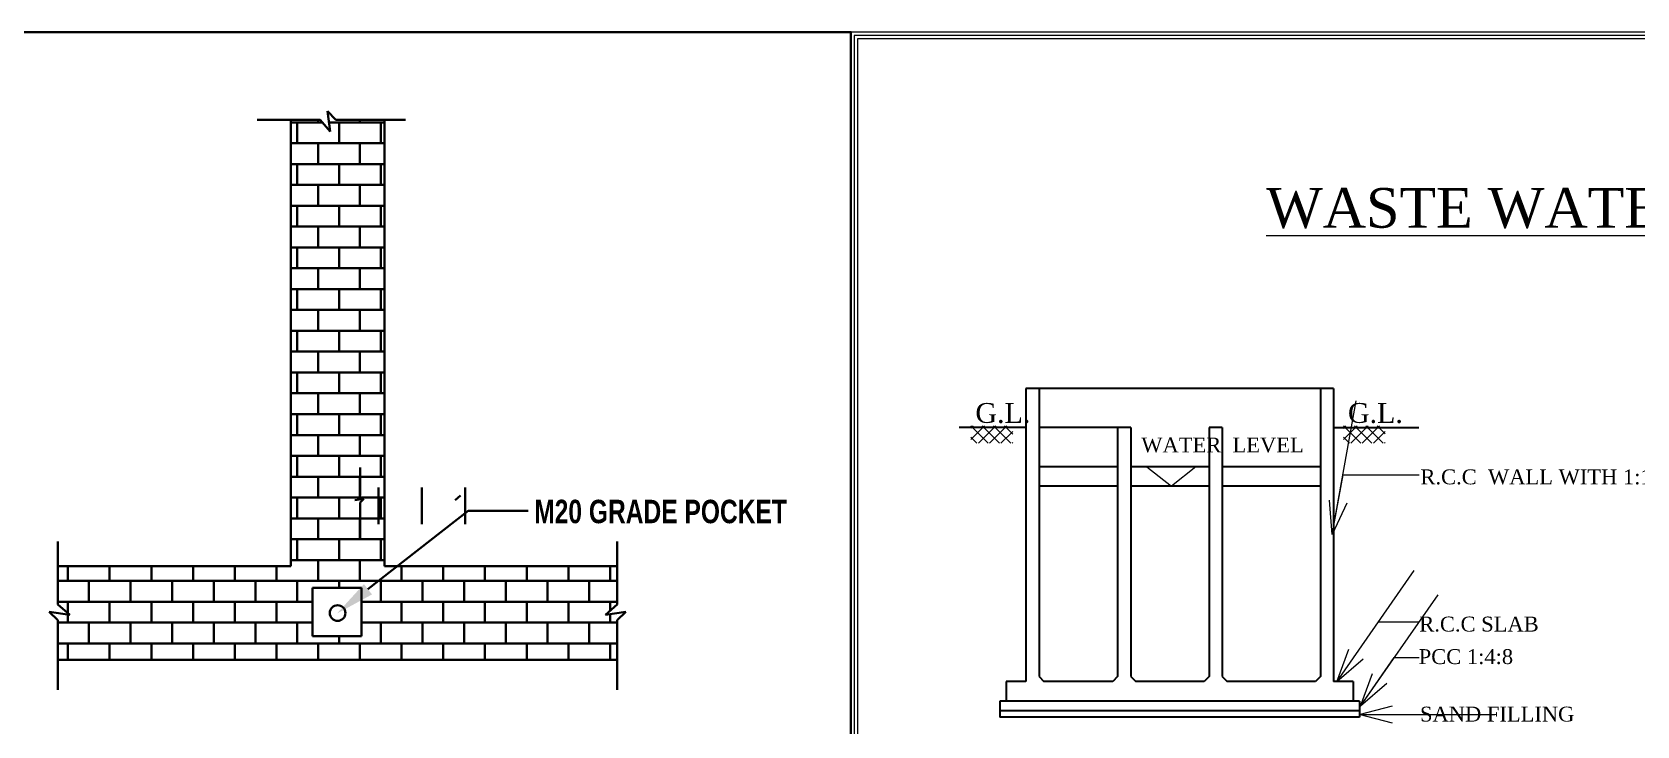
# Model space of a CAD drawing. Header units: metres. Extents: x 3660 to 3928, y -2018 to -1928.
# Drawn here: x 3703.82 to 3715.65, y -1999.87 to -1994.75 of the extents above; entities that cross this region are included whole.
import ezdxf
from ezdxf.lldxf.tags import DXFTag

# ---------------------------------------------------------------- set-up
doc = ezdxf.new("R2010")
doc.units = ezdxf.units.M
doc.header["$LTSCALE"] = 2
for name, color, linetype, lineweight in [('DIM', 62, 'Continuous', 0), ('GRID', 252, 'CENTER', 5), ('Wall', 7, 'Continuous', 35)]:
    doc.layers.add(name, color=color, linetype=linetype, lineweight=lineweight)
for name, color, linetype in [('JOINERY', 2, 'Continuous'), ('Layer3', 156, 'Continuous'), ('TEXT', 255, 'Continuous')]:
    doc.layers.add(name, color=color, linetype=linetype)
doc.styles.add('t12', font='ARIALN.TTF')
doc.styles.add('t8', font='arialbd.ttf')
doc.styles.add('X', font='times.ttf')
tags = doc.linetypes.add('CENTER', pattern=[2999.45, 1874.7, -374.9, 374.95, -374.9]).pattern_tags.tags
tags[10:11] = [DXFTag(74, 4), DXFTag(75, 0), DXFTag(340, '0'), DXFTag(46, 1.0), DXFTag(50, 0.0), DXFTag(44, 0.0), DXFTag(45, 0.0)]
tags[8:9] = [DXFTag(74, 4), DXFTag(75, 0), DXFTag(340, '0'), DXFTag(46, 1.0), DXFTag(50, 0.0), DXFTag(44, 0.0), DXFTag(45, 0.0)]
tags[6:7] = [DXFTag(74, 4), DXFTag(75, 0), DXFTag(340, '0'), DXFTag(46, 1.0), DXFTag(50, 0.0), DXFTag(44, 0.0), DXFTag(45, 0.0)]
tags[4:5] = [DXFTag(74, 4), DXFTag(75, 0), DXFTag(340, '0'), DXFTag(46, 1.0), DXFTag(50, 0.0), DXFTag(44, 0.0), DXFTag(45, 0.0)]
doc.dimstyles.new('d4', dxfattribs={"dimscale": 0, "dimtxt": 9, "dimasz": 4.5, "dimexe": 0.18, "dimexo": 0.0625, "dimgap": 2, "dimtad": 0, "dimlfac": 0.0254, "dimzin": 4, "dimdsep": 46, "dimtxsty": 't12', "dimblk1": 'OBLIQUE', "dimblk2": 'OBLIQUE', "dimsah": 1, "dimcen": 0.09, "dimse1": 1, "dimse2": 1, "dimadec": 0, "dimazin": 0, "dimtfac": 1, "dimtmove": 0, "dimatfit": 3, "dimldrblk": 'OBLIQUE', "dimfxl": 0, "dimtolj": 1, "dimtzin": 0, "dimarcsym": 0})

# ---------------------------------------------------------------- blocks, each defined once
blk = doc.blocks.new('RGHG')
at = {"color": 0, "lineweight": 40}
for p, q in [((286377.72, 37310.79), (286392.55, 37310.79)), ((286385.64, 37310.79), (286385.64, 37205.82)), ((286392.09, 37310.17), (286392.09, 37310.79)), ((286392.55, 37310.79), (286394.95, 37308.01)), ((286394.95, 37308.01), (286394.29, 37312.8)), ((286394.29, 37312.8), (286396.25, 37310.79)), ((286396.25, 37310.79), (286412.62, 37310.79)), ((286401.89, 37310.17), (286401.89, 37310.79)), ((286407.69, 37310.79), (286407.69, 37205.82)), ((286385.64, 37310.17), (286393.09, 37310.17)), ((286387.19, 37305.27), (286387.19, 37310.17)), ((286394.65, 37310.17), (286407.69, 37310.17)), ((286396.99, 37305.27), (286396.99, 37310.17)), ((286406.79, 37305.27), (286406.79, 37310.17)), ((286385.64, 37305.27), (286407.69, 37305.27)), ((286392.09, 37300.37), (286392.09, 37305.27)), ((286401.89, 37300.37), (286401.89, 37305.27)), ((286385.64, 37300.37), (286407.69, 37300.37)), ((286387.19, 37295.47), (286387.19, 37300.37)), ((286396.99, 37295.47), (286396.99, 37300.37)), ((286406.79, 37295.47), (286406.79, 37300.37)), ((286385.64, 37295.47), (286407.69, 37295.47)), ((286392.09, 37290.57), (286392.09, 37295.47)), ((286401.89, 37290.57), (286401.89, 37295.47)), ((286385.64, 37290.57), (286407.69, 37290.57)), ((286387.19, 37285.67), (286387.19, 37290.57)), ((286396.99, 37285.67), (286396.99, 37290.57)), ((286406.79, 37285.67), (286406.79, 37290.57)), ((286385.64, 37285.67), (286407.69, 37285.67)), ((286392.09, 37280.77), (286392.09, 37285.67)), ((286401.89, 37280.77), (286401.89, 37285.67)), ((286385.64, 37280.77), (286407.69, 37280.77)), ((286387.19, 37275.87), (286387.19, 37280.77)), ((286396.99, 37275.87), (286396.99, 37280.77)), ((286406.79, 37275.87), (286406.79, 37280.77)), ((286385.64, 37275.87), (286407.69, 37275.87)), ((286392.09, 37270.97), (286392.09, 37275.87)), ((286401.89, 37270.97), (286401.89, 37275.87)), ((286385.64, 37270.97), (286407.69, 37270.97)), ((286387.19, 37266.07), (286387.19, 37270.97)), ((286396.99, 37266.07), (286396.99, 37270.97)), ((286406.79, 37266.07), (286406.79, 37270.97)), ((286385.64, 37266.07), (286407.69, 37266.07)), ((286392.09, 37261.17), (286392.09, 37266.07)), ((286401.89, 37261.17), (286401.89, 37266.07)), ((286385.64, 37261.17), (286407.69, 37261.17)), ((286387.19, 37256.27), (286387.19, 37261.17)), ((286396.99, 37256.27), (286396.99, 37261.17)), ((286406.79, 37256.27), (286406.79, 37261.17)), ((286385.64, 37256.27), (286407.69, 37256.27)), ((286392.09, 37251.36), (286392.09, 37256.27)), ((286401.89, 37251.36), (286401.89, 37256.27)), ((286385.64, 37251.36), (286407.69, 37251.36)), ((286387.19, 37246.46), (286387.19, 37251.36)), ((286396.99, 37246.46), (286396.99, 37251.36)), ((286406.79, 37246.46), (286406.79, 37251.36)), ((286385.64, 37246.46), (286407.69, 37246.46)), ((286392.09, 37241.56), (286392.09, 37246.46)), ((286401.89, 37241.56), (286401.89, 37246.46)), ((286385.64, 37241.56), (286407.69, 37241.56)), ((286387.19, 37236.66), (286387.19, 37241.56)), ((286396.99, 37236.66), (286396.99, 37241.56)), ((286406.79, 37236.66), (286406.79, 37241.56)), ((286385.64, 37236.66), (286407.69, 37236.66)), ((286392.09, 37231.76), (286392.09, 37236.66)), ((286401.89, 37231.76), (286401.89, 37236.66)), ((286385.64, 37231.76), (286407.69, 37231.76)), ((286387.19, 37226.86), (286387.19, 37231.76)), ((286396.99, 37226.86), (286396.99, 37231.76)), ((286406.79, 37226.86), (286406.79, 37231.76)), ((286401.96, 37229), (286401.96, 37222.41)), ((286385.64, 37226.86), (286407.69, 37226.86)), ((286392.09, 37221.96), (286392.09, 37226.86)), ((286401.89, 37221.96), (286401.89, 37226.86)), ((286406.26, 37224.29), (286406.26, 37215.72)), ((286416.44, 37224.29), (286416.44, 37215.72)), ((286426.62, 37224.29), (286426.62, 37215.72)), ((286385.64, 37221.96), (286407.69, 37221.96)), ((286387.19, 37217.06), (286387.19, 37221.96)), ((286396.99, 37217.06), (286396.99, 37221.96)), ((286400.72, 37221.34), (286402.85, 37221.63)), ((286402.85, 37221.63), (286401.96, 37220.76)), ((286401.96, 37220.76), (286401.96, 37213.49)), ((286406.79, 37217.06), (286406.79, 37221.96)), ((286425.51, 37222.41), (286424.27, 37221.34)), ((286385.64, 37217.06), (286407.69, 37217.06)), ((286392.09, 37212.16), (286392.09, 37217.06)), ((286401.89, 37212.16), (286401.89, 37217.06)), ((286401.96, 37219.06), (286401.96, 37212.47)), ((286330.92, 37211.63), (286330.92, 37196.79)), ((286385.64, 37212.16), (286407.69, 37212.16)), ((286387.19, 37207.26), (286387.19, 37212.16)), ((286396.99, 37207.26), (286396.99, 37212.16)), ((286406.79, 37207.26), (286406.79, 37212.16)), ((286462.4, 37211.63), (286462.4, 37196.79)), ((286385.64, 37205.82), (286330.92, 37205.82)), ((286333.29, 37202.36), (286333.29, 37205.82)), ((286343.09, 37202.36), (286343.09, 37205.82)), ((286352.89, 37202.36), (286352.89, 37205.82)), ((286362.69, 37202.36), (286362.69, 37205.82)), ((286372.49, 37202.36), (286372.49, 37205.82)), ((286382.29, 37202.36), (286382.29, 37205.82)), ((286385.64, 37207.26), (286407.69, 37207.26)), ((286392.09, 37202.36), (286392.09, 37207.26)), ((286401.89, 37202.36), (286401.89, 37207.26)), ((286407.69, 37205.82), (286462.4, 37205.82)), ((286411.69, 37202.36), (286411.69, 37205.82)), ((286421.49, 37202.36), (286421.49, 37205.82)), ((286431.3, 37202.36), (286431.3, 37205.82)), ((286441.1, 37202.36), (286441.1, 37205.82)), ((286450.9, 37202.36), (286450.9, 37205.82)), ((286460.7, 37202.36), (286460.7, 37205.82)), ((286330.92, 37202.36), (286462.4, 37202.36)), ((286338.19, 37197.46), (286338.19, 37202.36)), ((286347.99, 37197.46), (286347.99, 37202.36)), ((286357.79, 37197.46), (286357.79, 37202.36)), ((286367.59, 37197.46), (286367.59, 37202.36)), ((286377.39, 37197.46), (286377.39, 37202.36)), ((286387.19, 37197.46), (286387.19, 37202.36)), ((286396.99, 37200.7), (286396.99, 37202.36)), ((286406.79, 37197.46), (286406.79, 37202.36)), ((286416.59, 37197.46), (286416.59, 37202.36)), ((286426.39, 37197.46), (286426.39, 37202.36)), ((286436.2, 37197.46), (286436.2, 37202.36)), ((286446, 37197.46), (286446, 37202.36)), ((286455.8, 37197.46), (286455.8, 37202.36)), ((286330.92, 37197.46), (286390.74, 37197.46)), ((286333.29, 37194.77), (286333.29, 37197.46)), ((286343.09, 37192.56), (286343.09, 37197.46)), ((286352.89, 37192.56), (286352.89, 37197.46)), ((286362.69, 37192.56), (286362.69, 37197.46)), ((286372.49, 37192.56), (286372.49, 37197.46)), ((286382.29, 37192.56), (286382.29, 37197.46)), ((286390.74, 37200.7), (286402.28, 37200.7)), ((286390.74, 37189.36), (286390.74, 37200.7)), ((286402.28, 37200.7), (286402.28, 37189.36)), ((286402.28, 37197.46), (286462.4, 37197.46)), ((286411.69, 37192.56), (286411.69, 37197.46)), ((286421.49, 37192.56), (286421.49, 37197.46)), ((286431.3, 37192.56), (286431.3, 37197.46)), ((286441.1, 37192.56), (286441.1, 37197.46)), ((286450.9, 37192.56), (286450.9, 37197.46)), ((286460.7, 37195.33), (286460.7, 37197.46)), ((286333.71, 37194.4), (286328.91, 37195.05)), ((286328.91, 37195.05), (286330.92, 37193.1)), ((286330.92, 37196.79), (286333.71, 37194.4)), ((286333.29, 37192.56), (286333.29, 37194.46)), ((286462.4, 37196.79), (286459.62, 37194.4)), ((286459.62, 37194.4), (286464.41, 37195.05)), ((286460.7, 37192.56), (286460.7, 37194.55)), ((286464.41, 37195.05), (286462.4, 37193.1)), ((286330.92, 37193.1), (286330.92, 37176.73)), ((286330.92, 37192.56), (286390.74, 37192.56)), ((286338.19, 37187.66), (286338.19, 37192.56)), ((286347.99, 37187.66), (286347.99, 37192.56)), ((286357.79, 37187.66), (286357.79, 37192.56)), ((286367.59, 37187.66), (286367.59, 37192.56)), ((286377.39, 37187.66), (286377.39, 37192.56)), ((286387.19, 37187.66), (286387.19, 37192.56)), ((286402.28, 37192.56), (286462.4, 37192.56)), ((286406.79, 37187.66), (286406.79, 37192.56)), ((286416.59, 37187.66), (286416.59, 37192.56)), ((286426.39, 37187.66), (286426.39, 37192.56)), ((286436.2, 37187.66), (286436.2, 37192.56)), ((286446, 37187.66), (286446, 37192.56)), ((286455.8, 37187.66), (286455.8, 37192.56)), ((286462.4, 37193.1), (286462.4, 37176.73)), ((286330.92, 37187.66), (286462.4, 37187.66)), ((286333.29, 37183.77), (286333.29, 37187.66)), ((286343.09, 37183.77), (286343.09, 37187.66)), ((286352.89, 37183.77), (286352.89, 37187.66)), ((286362.69, 37183.77), (286362.69, 37187.66)), ((286372.49, 37183.77), (286372.49, 37187.66)), ((286382.29, 37183.77), (286382.29, 37187.66)), ((286402.28, 37189.36), (286390.74, 37189.36)), ((286392.09, 37183.77), (286392.09, 37187.66)), ((286396.99, 37187.66), (286396.99, 37189.36)), ((286401.89, 37183.77), (286401.89, 37187.66)), ((286411.69, 37183.77), (286411.69, 37187.66)), ((286421.49, 37183.77), (286421.49, 37187.66)), ((286431.3, 37183.77), (286431.3, 37187.66)), ((286441.1, 37183.77), (286441.1, 37187.66)), ((286450.9, 37183.77), (286450.9, 37187.66)), ((286460.7, 37183.77), (286460.7, 37187.66)), ((286462.4, 37183.77), (286330.92, 37183.77))]:
    blk.add_line(p, q, dxfattribs=at)
at = {"color": 0, "linetype": 'ByBlock', "lineweight": 40}
blk.add_lwpolyline([(286083.35, 36993.59), (286517.28, 36993.59), (286517.28, 37331.41), (286083.35, 37331.41)], close=True, dxfattribs=at)
at = {"color": 0, "lineweight": 40}
blk.add_lwpolyline([(286403.8, 37200.39), (286427.36, 37218.86), (286441.46, 37218.86)], dxfattribs=at)
for start, end in [(0, 180), (180, 0)]:
    blk.add_arc((286396.66, 37194.8), 1.84, start, end, dxfattribs=at)
blk.add_solid([(286404.75, 37199.17), (286396.51, 37194.68), (286402.84, 37201.6)], dxfattribs=at)
at = {"color": 0, "linetype": 'Continuous', "lineweight": 40, "style": 't8', "width": 0.75}
blk.add_text('M20 GRADE POCKET', height=5.5131, dxfattribs=at).set_placement((286442.87, 37215.92))
blk = doc.blocks.new('_Oblique')
at = {"color": 0, "linetype": 'ByBlock', "lineweight": -2}
blk.add_line((-0.5, -0.5), (0.5, 0.5), dxfattribs=at)
blk = doc.blocks.new('DGDFG')
at = {"layer": 'GRID'}
h = blk.add_hatch(dxfattribs=at)
h.set_pattern_fill('NET', color=256, scale=15.170242, angle=45, style=0)
h.set_pattern_definition([(45, (267157.1988, 26131.806), (-1.3408726, 1.3408726), []), (135, (267157.1988, 26131.806), (-1.3408726, -1.3408726), [])])
h.paths.add_polyline_path([(267845.15, 26477.6), (267835.15, 26477.6), (267835.15, 26473.47), (267845.15, 26473.47)])
h = blk.add_hatch(dxfattribs=at)
h.set_pattern_fill('NET', color=256, scale=15.170242, angle=45, style=0)
h.set_pattern_definition([(45, (267246.1195, 26131.806), (-1.3408726, 1.3408726), []), (135, (267246.1195, 26131.806), (-1.3408726, -1.3408726), [])])
h.paths.add_polyline_path([(267934.07, 26477.6), (267924.07, 26477.6), (267924.07, 26473.47), (267934.07, 26473.47)])
at = {"color": 2}
for points in [[(268205.95, 26571.66), (267806.51, 26571.66), (267806.51, 26228.53), (268205.95, 26228.53)], [(268205.16, 26570.87), (267807.3, 26570.87), (267807.3, 26229.32), (268205.16, 26229.32)], [(268204.37, 26570.08), (267808.09, 26570.08), (267808.09, 26230.11), (268204.37, 26230.11)]]:
    blk.add_lwpolyline(points, close=True, dxfattribs=at)
at = {"layer": 'JOINERY'}
for p, q in [((267883.03, 26467.85), (267877.18, 26467.85)), ((267877.18, 26467.85), (267883.03, 26463.19)), ((267883.03, 26467.85), (267888.88, 26467.85)), ((267888.88, 26467.85), (267883.03, 26463.19))]:
    blk.add_line(p, q, dxfattribs=at)
at = {"layer": 'Wall'}
for p, q in [((267848.26, 26486.5), (267848.26, 26416.56)), ((267921.75, 26486.5), (267848.26, 26486.5)), ((267851.43, 26486.5), (267851.43, 26417.74)), ((267918.59, 26486.5), (267918.59, 26417.74)), ((267921.75, 26486.5), (267921.75, 26416.56)), ((267848.26, 26477.18), (267832.39, 26477.18)), ((267873.35, 26477.18), (267851.43, 26477.18)), ((267870.19, 26477.18), (267870.19, 26417.74)), ((267873.35, 26477.18), (267873.35, 26417.74)), ((267892.02, 26477.18), (267892.02, 26417.74)), ((267895.18, 26477.18), (267892.02, 26477.18)), ((267895.18, 26477.18), (267895.18, 26417.74)), ((267921.75, 26477.18), (267942.07, 26477.18)), ((267870.19, 26467.85), (267851.43, 26467.85)), ((267892.02, 26467.85), (267873.35, 26467.85)), ((267918.59, 26467.85), (267895.18, 26467.85)), ((267870.19, 26463.19), (267851.43, 26463.19)), ((267892.02, 26463.19), (267873.35, 26463.19)), ((267918.59, 26463.19), (267895.18, 26463.19)), ((267843.6, 26416.56), (267843.6, 26411.89)), ((267848.26, 26416.56), (267843.6, 26416.56)), ((267851.43, 26417.74), (267852.61, 26416.56)), ((267869.01, 26416.56), (267852.61, 26416.56)), ((267870.19, 26417.74), (267869.01, 26416.56)), ((267873.35, 26417.74), (267874.54, 26416.56)), ((267890.83, 26416.56), (267874.54, 26416.56)), ((267892.02, 26417.74), (267890.83, 26416.56)), ((267895.18, 26417.74), (267896.36, 26416.56)), ((267917.4, 26416.56), (267896.36, 26416.56)), ((267918.59, 26417.74), (267917.4, 26416.56)), ((267926.41, 26416.56), (267921.75, 26416.56)), ((267926.41, 26416.56), (267926.41, 26411.89)), ((267842.05, 26411.89), (267842.05, 26408.01)), ((267927.96, 26411.89), (267842.05, 26411.89)), ((267927.96, 26409.56), (267842.05, 26409.56)), ((267927.96, 26411.89), (267927.96, 26408.01)), ((267927.96, 26408.01), (267842.05, 26408.01))]:
    blk.add_line(p, q, dxfattribs=at)
at = {"layer": 'Layer3', "color": 8, "style": 'X'}
blk.add_text('%%UWASTE WATER TREATMENT PLANT ', height=9.4814, dxfattribs=at).set_placement((267905.64, 26524.94))
at = {"layer": 'TEXT', "color": 8, "style": 'X'}
for s, height, p in [('G.L.', 4.741, (267836.24, 26478.32)), ('G.L.', 4.741, (267925.16, 26478.32)), ('WATER  LEVEL', 3.5555, (267875.84, 26471.26)), ('R.C.C  WALL WITH 1:1.5:3', 3.5555, (267942.48, 26463.65)), ('R.C.C SLAB', 3.556, (267942.2, 26428.49)), ('PCC 1:4:8', 3.556, (267942.06, 26420.72)), ('SAND FILLING', 3.5555, (267942.37, 26406.99))]:
    blk.add_text(s, height=height, dxfattribs=at).set_placement(p)
at = {"layer": 'DIM'}
for points in [[(267921.43, 26451.66), (267923.99, 26465.95), (267942.18, 26465.95)], [(267922.5, 26416.5), (267932.45, 26430.79), (267942.18, 26430.79)], [(267928.16, 26410.68), (267936.23, 26422.26), (267942.18, 26422.29)], [(267927.84, 26408.7), (267942.18, 26408.7)]]:
    blk.add_leader(points, dimstyle='d4', override={"dimscale": 1, "dimasz": 8, "dimldrblk": 'Open30'}, dxfattribs=at)

msp = doc.modelspace()

# ---------------------------------------------------------------- block references
at = {"extrusion": (3.9643e-08, 6.07358e-05, 1), "xscale": 0.0313493109301677, "yscale": 0.0313493109301677, "zscale": 0.0313493109301677}
msp.add_blockref('RGHG', (-5272.26498, -3165.06499, -0.11894), dxfattribs=at)
at = {"extrusion": (-2.49415e-09, 6.07358e-05, 1), "xscale": 0.030864149333557, "yscale": 0.030864149333557, "zscale": 0.030864149333557}
msp.add_blockref('DGDFG', (-4555.76595, -2814.86283, -0.1191), dxfattribs=at)

doc.saveas('drawing.dxf')
